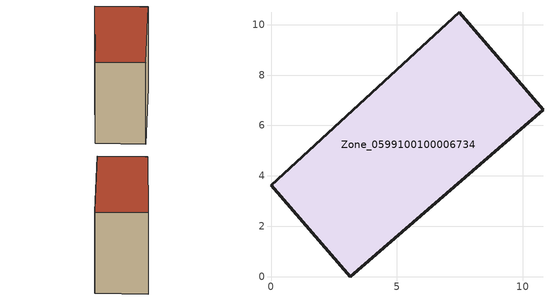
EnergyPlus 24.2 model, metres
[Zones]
Zone_0599100100006734
 floor ground (C_G): 3.15,0 0,3.63 7.47,10.49 10.8,6.63 z2.25
 wall outside (C_F): 0,3.63 3.15,0 10.8,6.63 7.47,10.49 0,3.63 z2.25:11.29
 roof outside (C_R): 10.8,6.63 7.47,10.49 0,3.63 3.15,0 z11.29
[BUILDING]
Pand.0599100100006734: North Axis=0; Terrain=City; Loads Convergence Tolerance Value=0.04; Temperature Convergence Tolerance Value=0.4; Solar Distribution=FullExterior; Maximum Number of Warmup Days=25; Minimum Number of Warmup Days=1
[Site:Location]
Rotterdam.The.Hague.AP_ZH_NLD Design_Conditions: Latitude=51.96; Longitude=4.45; Time Zone=1; Elevation=-4.5
[SITE:GROUNDTEMPERATURE:BUILDINGSURFACE]
18, 18, 18, 18, 18, 18, 18, 18, 18, 18, 18, 18
[MATERIAL] Thermal Absorptance=0.9; Solar Absorptance=0.7; Visible Absorptance=0.7
Name | Roughness | Thickness | Conductivity | Density | Specific Heat
G.TI.2006-2014 | MediumSmooth | 0.15 | 0.06 | 540 | 1210
F.TI.2006-2014 | Rough | 0.3 | 0.12 | 1920 | 840
R.TI.2006-2014 | MediumRough | 0.2 | 0.08 | 1500 | 1000
[CONSTRUCTION]
C_G: G.TI.2006-2014
C_F: F.TI.2006-2014
C_R: R.TI.2006-2014
[ZONE]
Zone_0599100100006734: Type=1; Multiplier=1; Ceiling Height=Autocalculate; Volume=Autocalculate; Floor Area=autocalculate; Part of Total Floor Area=Yes
[ZONEINFILTRATION:DESIGNFLOWRATE]
Infil_Zone_0599100100006734: Zone or ZoneList or Space or SpaceList=Zone_0599100100006734; Schedule=AlwaysOn; Design Flow Rate Calculation Method=Flow/Area; Flow Rate per Floor Area=0.0015; Constant Term Coefficient=1; Temperature Term Coefficient=0; Velocity Term Coefficient=0; Velocity Squared Term Coefficient=0
[HVACTEMPLATE:ZONE:IDEALLOADSAIRSYSTEM]
Zone_0599100100006734: Maximum Heating Supply Air Temperature=50; Minimum Cooling Supply Air Temperature=13; Maximum Heating Supply Air Humidity Ratio=0.0156; Minimum Cooling Supply Air Humidity Ratio=0.0077; Heating Limit=NoLimit; Cooling Limit=NoLimit; Dehumidification Control Type=ConstantSensibleHeatRatio; Cooling Sensible Heat Ratio=0.7; Dehumidification Setpoint=60; Humidification Control Type=None; Humidification Setpoint=30; Outdoor Air Method=None; Outdoor Air Flow Rate per Person=0.00944; Outdoor Air Flow Rate per Zone Floor Area=0; Outdoor Air Flow Rate per Zone=0; Demand Controlled Ventilation Type=None; Outdoor Air Economizer Type=NoEconomizer; Heat Recovery Type=None; Sensible Heat Recovery Effectiveness=0.7; Latent Heat Recovery Effectiveness=0.65
[ZONECONTROL:THERMOSTAT]
ThermostatControl_Zone_0599100100006734: Zone or ZoneList=Zone_0599100100006734; Control Type Schedule=DualSetpointControlType; Control 1=Thermostat_Zone_0599100100006734; Temperature Difference Between Cutout And Setpoint=0
[THERMOSTATSETPOINT:DUALSETPOINT]
Thermostat_Zone_0599100100006734: Heating Setpoint Temperature Schedule=HeatingSetpoint_Zone_0599100100006734; Cooling Setpoint Temperature Schedule=CoolingSetpoint_Zone_0599100100006734
[SCHEDULE:COMPACT]
HeatingSetpoint_Zone_0599100100006734: Through: 12/31, For: AllDays, Until: 24:00, 21
CoolingSetpoint_Zone_0599100100006734: Through: 12/31, For: AllDays, Until: 24:00, 24
DualSetpointControlType: Through: 12/31, For: AllDays, Until: 24:00, 4
AlwaysOn: Through: 12/31, For: AllDays, Until: 24:00, 1
